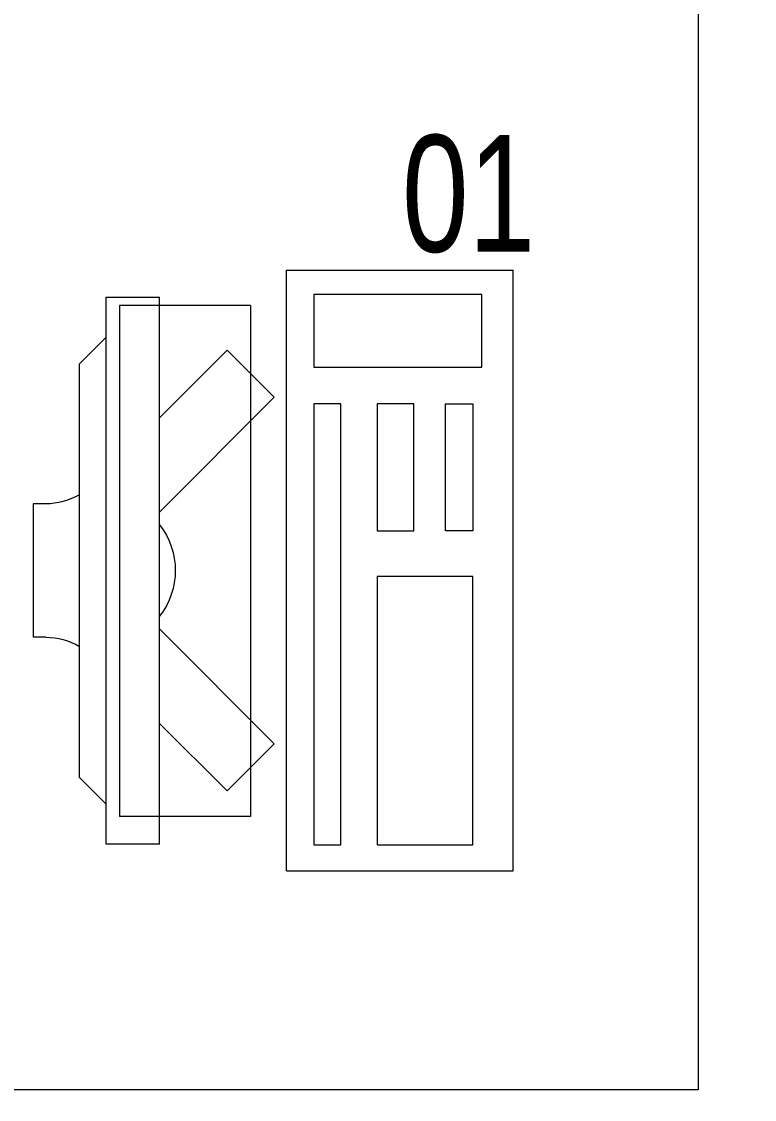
# Model space of a CAD drawing. Header units: inches. Extents: x -12418 to 242017, y -29325 to 19878.
# Drawn here: x 47620 to 48169, y -10697 to -9889 of the extents above; entities that cross this region are included whole.
import ezdxf

# ---------------------------------------------------------------- set-up
doc = ezdxf.new("R2010")
doc.units = ezdxf.units.IN
doc.header["$LTSCALE"] = 25
doc.header["$MEASUREMENT"] = 0
doc.linetypes.add('DASHDOT', pattern=[25.4, 12.7, -6.35, 0, -6.35])
doc.layers.get('0').update_dxf_attribs({"color": 8})
for name, color, linetype, lineweight in [('00-Ground Floor$0$72_EGR_BASE_TEXT', 252, 'Continuous', 5), ('00-Ground Floor$0$72_EGR_EQP_TAG', 142, 'Continuous', 5), ('00-Ground Floor$0$LOADING', 253, 'Continuous', 5), ('E-LITE-CLNG-CNDT', 6, 'DASHDOT', 35)]:
    doc.layers.add(name, color=color, linetype=linetype, lineweight=lineweight)
doc.styles.add('00-Ground Floor$0$SIMPLEX', font='SIMPLEX.shx', dxfattribs={"height": 150})
doc.styles.add('00-Ground Floor$0$X3G_ENTITY_257CFD', font='swisscl.ttf', dxfattribs={"height": 200})

# ---------------------------------------------------------------- blocks, each defined once
blk = doc.blocks.new('00-Ground Floor$0$GF21043-P')
at = {"color": 0}
for p, q in [((0.8, 0), (0.8, 0.75)), ((-0.8, 0), (0.8, 0))]:
    blk.add_line(p, q, dxfattribs=at)
blk = doc.blocks.new('00-Ground Floor$0$ITCWLS1-P')
at = {"layer": '00-Ground Floor$0$LOADING'}
for p, q in [((-0.17, 0.45), (-0.17, 0)), ((-0.17, 0.45), (0, 0.45)), ((0, 0.45), (0, 0)), ((-0.26509, 0.43, 0), (-0.30509, 0.43, 0)), ((-0.30509, 0.43, 0), (-0.30509, 0.02, 0)), ((-0.26509, 0.43, 0), (-0.26509, 0.02, 0)), ((-0.14957, 0.43047), (-0.12914, 0.43047)), ((-0.12914, 0.43047), (-0.12914, 0.40893)), ((-0.197, 0.40939), (-0.295, 0.40939)), ((-0.295, 0.02639), (-0.295, 0.40939)), ((-0.197, 0.02639), (-0.197, 0.40939)), ((-0.32509, 0.38, 0), (-0.30509, 0.4, 0)), ((-0.32509, 0.38, 0), (-0.32509, 0.07, 0)), ((-0.35032, 0.275), (-0.35961, 0.275)), ((-0.35961, 0.175), (-0.35961, 0.275)), ((-0.35032, 0.175), (-0.35961, 0.175)), ((-0.32509, 0.07, 0), (-0.30509, 0.05, 0)), ((-0.197, 0.02639), (-0.295, 0.02639)), ((-0.30509, 0.02, 0), (-0.26509, 0.02, 0)), ((-0.17, 0), (0, 0))]:
    blk.add_line(p, q, dxfattribs=at)
at = {"layer": '00-Ground Floor$0$LOADING', "extrusion": (2.48281e-10, 3.18408e-10, -1)}
for p, q in [((-0.26509, 0.33952), (-0.21443, 0.39019)), ((-0.17907, 0.35483), (-0.21443, 0.39019)), ((-0.26509, 0.26881), (-0.17907, 0.35483))]:
    blk.add_line(p, q, dxfattribs=at)
at = {"layer": '00-Ground Floor$0$LOADING', "extrusion": (2.48281e-10, -3.18408e-10, -1)}
for p, q in [((-0.26509, 0.18119), (-0.17907, 0.09517)), ((-0.26509, 0.11048), (-0.21443, 0.05981)), ((-0.17907, 0.09517), (-0.21443, 0.05981))]:
    blk.add_line(p, q, dxfattribs=at)
at = {"layer": '00-Ground Floor$0$LOADING'}
for points in [[(-0.12914, 0.40893), (-0.12914, 0.09996), (-0.14957, 0.09996), (-0.14957, 0.43047)], [(-0.14957, 0.09997), (-0.14957, 0.09997), (-0.14957, 0.09997), (-0.14957, 0.09997), (-0.14957, 0.09997), (-0.14957, 0.09997), (-0.14957, 0.09997), (-0.14957, 0.09997), (-0.14957, 0.09997)], [(-0.14957, 0.09997), (-0.14957, 0.09997), (-0.14957, 0.09997), (-0.14957, 0.09997), (-0.14957, 0.09997), (-0.14957, 0.09997), (-0.14957, 0.09997), (-0.14957, 0.09997), (-0.14957, 0.09997), (-0.14957, 0.09997), (-0.14957, 0.09997), (-0.14957, 0.09997), (-0.14957, 0.09997), (-0.14957, 0.09997), (-0.14957, 0.09997), (-0.14957, 0.09997), (-0.14957, 0.09997), (-0.14957, 0.09997)], [(-0.14957, 0.09996), (-0.14957, 0.09996), (-0.14957, 0.09996), (-0.14957, 0.09996), (-0.14957, 0.09996), (-0.14957, 0.09996), (-0.14957, 0.09996), (-0.14957, 0.09996), (-0.14957, 0.09996), (-0.14957, 0.09996)], [(-0.14957, 0.09996), (-0.14957, 0.09996), (-0.14957, 0.09996), (-0.14957, 0.09996), (-0.14957, 0.09996), (-0.14957, 0.09996), (-0.14957, 0.09996)], [(-0.14957, 0.09997), (-0.14957, 0.09997), (-0.14957, 0.09997), (-0.14957, 0.09997), (-0.14957, 0.09997), (-0.14957, 0.09997), (-0.14957, 0.09997), (-0.14957, 0.09997), (-0.14957, 0.09997), (-0.14957, 0.09997)], [(-0.14957, 0.09997), (-0.14957, 0.09997), (-0.14957, 0.09997), (-0.14957, 0.09997), (-0.14957, 0.09997), (-0.14957, 0.09997), (-0.14957, 0.09997), (-0.14957, 0.09997), (-0.14957, 0.09997), (-0.14957, 0.09997), (-0.14957, 0.09997), (-0.14957, 0.09997), (-0.14957, 0.09997), (-0.14957, 0.09997), (-0.14957, 0.09997)], [(-0.14957, 0.09997), (-0.14957, 0.09997), (-0.14957, 0.09997), (-0.14957, 0.09997), (-0.14957, 0.09997), (-0.14957, 0.09997), (-0.14957, 0.09997), (-0.14957, 0.09997), (-0.14957, 0.09997), (-0.14957, 0.09997)], [(-0.14957, 0.09997), (-0.14957, 0.09997), (-0.14957, 0.09997), (-0.14957, 0.09997), (-0.14957, 0.09997), (-0.14957, 0.09997), (-0.14957, 0.09997), (-0.14957, 0.09997), (-0.14957, 0.09997), (-0.14957, 0.09997)], [(-0.14957, 0.09996), (-0.14957, 0.09996), (-0.14957, 0.09996), (-0.14957, 0.09996), (-0.14957, 0.09996), (-0.14957, 0.09996), (-0.14957, 0.09996), (-0.14957, 0.09996), (-0.14957, 0.09996), (-0.14957, 0.09996), (-0.14957, 0.09996), (-0.14957, 0.09996), (-0.14957, 0.09996), (-0.14957, 0.09996), (-0.14957, 0.09996), (-0.14957, 0.09996), (-0.14957, 0.09996), (-0.14957, 0.09996), (-0.14957, 0.09997), (-0.14957, 0.09997), (-0.14957, 0.09997), (-0.14957, 0.09997), (-0.14957, 0.09997), (-0.14957, 0.09997), (-0.14957, 0.09997), (-0.14957, 0.09997), (-0.14957, 0.09997), (-0.14957, 0.09997), (-0.14957, 0.09997), (-0.14957, 0.09997), (-0.14957, 0.09997), (-0.14957, 0.09997), (-0.14956, 0.09997), (-0.14956, 0.09997), (-0.14956, 0.09997), (-0.14956, 0.09996), (-0.14956, 0.09996), (-0.14956, 0.09996), (-0.14956, 0.09996), (-0.14956, 0.09996), (-0.14956, 0.09996), (-0.14956, 0.09996), (-0.14956, 0.09996), (-0.14956, 0.09996), (-0.14956, 0.09996), (-0.14956, 0.09996), (-0.14956, 0.09996), (-0.14956, 0.09996), (-0.14957, 0.09996), (-0.14957, 0.09996), (-0.14957, 0.09996), (-0.14957, 0.09996), (-0.14957, 0.09996), (-0.14957, 0.09996)], [(-0.14957, 0.09996), (-0.14957, 0.09996), (-0.14957, 0.09996), (-0.14957, 0.09996), (-0.14957, 0.09996), (-0.14957, 0.09996), (-0.14957, 0.09996), (-0.14957, 0.09996), (-0.14957, 0.09996), (-0.14957, 0.09996), (-0.14957, 0.09997), (-0.14957, 0.09997), (-0.14957, 0.09997), (-0.14957, 0.09996), (-0.14957, 0.09996), (-0.14957, 0.09996), (-0.14957, 0.09996), (-0.14957, 0.09996), (-0.14957, 0.09996), (-0.14957, 0.09997), (-0.14957, 0.09997), (-0.14957, 0.09997), (-0.14957, 0.09997), (-0.14957, 0.09997), (-0.14957, 0.09997), (-0.14957, 0.09997), (-0.14957, 0.09997), (-0.14957, 0.09997), (-0.14957, 0.09997), (-0.14957, 0.09997), (-0.14957, 0.09997), (-0.14957, 0.09997), (-0.14957, 0.09997), (-0.14957, 0.09997), (-0.14957, 0.09997), (-0.14957, 0.09997), (-0.14957, 0.09997), (-0.14957, 0.09997), (-0.14957, 0.09997), (-0.14957, 0.09997), (-0.14957, 0.09997), (-0.14957, 0.09997), (-0.14957, 0.09997), (-0.14957, 0.09997), (-0.14957, 0.09997), (-0.14957, 0.09997), (-0.14957, 0.09997), (-0.14957, 0.09997), (-0.14957, 0.09997), (-0.14957, 0.09997), (-0.14957, 0.09997), (-0.14957, 0.09997), (-0.14957, 0.09997), (-0.14957, 0.09997), (-0.14957, 0.09997), (-0.14957, 0.09997), (-0.14957, 0.09997), (-0.14957, 0.09997), (-0.14957, 0.09997), (-0.14957, 0.09997), (-0.14957, 0.09997), (-0.14957, 0.09997), (-0.14957, 0.09997), (-0.14957, 0.09997), (-0.14957, 0.09997), (-0.14957, 0.09997), (-0.14957, 0.09997), (-0.14957, 0.09997), (-0.14957, 0.09997), (-0.14957, 0.09997), (-0.14957, 0.09997), (-0.14957, 0.09997), (-0.14957, 0.09997), (-0.14957, 0.09997), (-0.14957, 0.09997), (-0.14957, 0.09997), (-0.14957, 0.09997), (-0.14957, 0.09997), (-0.14957, 0.09997), (-0.14957, 0.09997), (-0.14956, 0.09997), (-0.14957, 0.09997), (-0.14957, 0.09997), (-0.14957, 0.09997), (-0.14957, 0.09997), (-0.14956, 0.09997), (-0.14957, 0.09997), (-0.14957, 0.09997), (-0.14957, 0.09997), (-0.14957, 0.09997), (-0.14957, 0.09997), (-0.14957, 0.09997), (-0.14957, 0.09997), (-0.14957, 0.09997), (-0.14957, 0.09997), (-0.14957, 0.09997), (-0.14956, 0.09997), (-0.14957, 0.09996), (-0.14957, 0.09996), (-0.14957, 0.09996), (-0.14956, 0.09996), (-0.14957, 0.09996), (-0.14957, 0.09996), (-0.14957, 0.09996), (-0.14957, 0.09996), (-0.14957, 0.09996), (-0.14957, 0.09996), (-0.14957, 0.09996), (-0.14957, 0.09996), (-0.14957, 0.09996), (-0.14957, 0.09996)], [(-0.14957, 0.09996), (-0.14957, 0.09996), (-0.14957, 0.09996), (-0.14957, 0.09996), (-0.14957, 0.09996), (-0.14957, 0.09996), (-0.14957, 0.09996), (-0.14957, 0.09996)], [(-0.14957, 0.09996), (-0.14957, 0.09996), (-0.14957, 0.09996), (-0.14957, 0.09996), (-0.14957, 0.09996), (-0.14957, 0.09996), (-0.14957, 0.09996), (-0.14957, 0.09996), (-0.14957, 0.09996), (-0.14957, 0.09996), (-0.14957, 0.09996), (-0.14957, 0.09996), (-0.14957, 0.09996), (-0.14957, 0.09996), (-0.14957, 0.09996), (-0.14957, 0.09996), (-0.14957, 0.09996), (-0.14957, 0.09996), (-0.14957, 0.09996), (-0.14957, 0.09996), (-0.14957, 0.09996), (-0.14957, 0.09996), (-0.14957, 0.09996), (-0.14957, 0.09996), (-0.14957, 0.09996), (-0.14957, 0.09996), (-0.14957, 0.09996), (-0.14957, 0.09996), (-0.14957, 0.09996), (-0.14957, 0.09996), (-0.14957, 0.09996), (-0.14957, 0.09996), (-0.14957, 0.09996), (-0.14957, 0.09996), (-0.14957, 0.09996), (-0.14957, 0.09996), (-0.14957, 0.09996), (-0.14957, 0.09996), (-0.14957, 0.09996), (-0.14957, 0.09996), (-0.14957, 0.09996), (-0.14957, 0.09996), (-0.14957, 0.09996), (-0.14957, 0.09996), (-0.14957, 0.09996), (-0.14957, 0.09996), (-0.14957, 0.09996), (-0.14957, 0.09996), (-0.14956, 0.09996), (-0.14956, 0.09996), (-0.14956, 0.09996), (-0.14956, 0.09996), (-0.14957, 0.09996), (-0.14957, 0.09996), (-0.14957, 0.09996), (-0.14957, 0.09996), (-0.14957, 0.09996), (-0.14957, 0.09996), (-0.14956, 0.09996), (-0.14957, 0.09996), (-0.14957, 0.09996), (-0.14957, 0.09996), (-0.14957, 0.09996), (-0.14957, 0.09996), (-0.14957, 0.09996), (-0.14957, 0.09996), (-0.14957, 0.09996), (-0.14957, 0.09996), (-0.14957, 0.09996), (-0.14956, 0.09996), (-0.14956, 0.09996), (-0.14957, 0.09996), (-0.14957, 0.09996), (-0.14957, 0.09996), (-0.14957, 0.09996), (-0.14957, 0.09996), (-0.14957, 0.09996), (-0.14957, 0.09996), (-0.14957, 0.09996), (-0.14957, 0.09996), (-0.14957, 0.09996), (-0.14957, 0.09996), (-0.14957, 0.09996), (-0.14957, 0.09996), (-0.14957, 0.09996), (-0.14957, 0.09996), (-0.14957, 0.09996), (-0.14957, 0.09996), (-0.14957, 0.09996)], [(-0.14957, 0.09996), (-0.14957, 0.09996), (-0.14957, 0.09996), (-0.14957, 0.09996), (-0.14957, 0.09996), (-0.14957, 0.09996), (-0.14957, 0.09996), (-0.14957, 0.09996), (-0.14957, 0.09996), (-0.14957, 0.09996), (-0.14957, 0.09996), (-0.14957, 0.09996)], [(-0.14957, 0.09996), (-0.14957, 0.09996), (-0.14956, 0.09996), (-0.14956, 0.09996), (-0.14956, 0.09996), (-0.14956, 0.09996), (-0.14957, 0.09996)], [(-0.14957, 0.09996), (-0.14957, 0.09996), (-0.14957, 0.09996), (-0.14957, 0.09996), (-0.14957, 0.09996), (-0.14957, 0.09996), (-0.14957, 0.09996), (-0.14957, 0.09996), (-0.14957, 0.09996), (-0.14956, 0.09996), (-0.14956, 0.09996), (-0.14956, 0.09996), (-0.14956, 0.09996), (-0.14956, 0.09996), (-0.14956, 0.09996), (-0.14956, 0.09996), (-0.14957, 0.09996)]]:
    blk.add_lwpolyline(points, dxfattribs=at)
for points in [[(-0.1019, 0.43047), (-0.03039, 0.43047), (-0.03039, 0.22944), (-0.1019, 0.22944)], [(-0.1019, 0.19536), (-0.07466, 0.19536), (-0.07466, 0.09996), (-0.1019, 0.09996)], [(-0.03039, 0.19536), (-0.05082, 0.19536), (-0.05082, 0.09996), (-0.03039, 0.09996)], [(-0.14956, 0.09996), (-0.14956, 0.09996), (-0.14956, 0.09996), (-0.14956, 0.09996), (-0.14956, 0.09996), (-0.14956, 0.09996), (-0.14956, 0.09996), (-0.14956, 0.09996), (-0.14957, 0.09996), (-0.14957, 0.09996), (-0.14957, 0.09996), (-0.14957, 0.09996), (-0.14957, 0.09996), (-0.14957, 0.09996), (-0.14957, 0.09996), (-0.14957, 0.09996), (-0.14957, 0.09996), (-0.14957, 0.09996), (-0.14957, 0.09996), (-0.14957, 0.09996), (-0.14957, 0.09996), (-0.14957, 0.09996), (-0.14957, 0.09996), (-0.14957, 0.09996), (-0.14957, 0.09996), (-0.14957, 0.09996), (-0.14957, 0.09996), (-0.14957, 0.09996), (-0.14957, 0.09996), (-0.14957, 0.09996), (-0.14957, 0.09996), (-0.14957, 0.09996), (-0.14957, 0.09996), (-0.14957, 0.09996), (-0.14957, 0.09996), (-0.14957, 0.09996), (-0.14957, 0.09996), (-0.14957, 0.09996), (-0.14957, 0.09996), (-0.14957, 0.09996), (-0.14957, 0.09996), (-0.14957, 0.09996), (-0.14957, 0.09996), (-0.14957, 0.09996), (-0.14957, 0.09996), (-0.14957, 0.09996), (-0.14957, 0.09996), (-0.14957, 0.09996), (-0.14957, 0.09996), (-0.14957, 0.09996), (-0.14957, 0.09996), (-0.14957, 0.09996), (-0.14957, 0.09996), (-0.14957, 0.09996), (-0.14957, 0.09996), (-0.14957, 0.09996), (-0.14957, 0.09996), (-0.14956, 0.09996), (-0.14956, 0.09996), (-0.14956, 0.09996), (-0.14956, 0.09996), (-0.14956, 0.09996), (-0.14956, 0.09996), (-0.14956, 0.09996), (-0.14956, 0.09996), (-0.14956, 0.09996), (-0.14956, 0.09996), (-0.14956, 0.09996), (-0.14956, 0.09996), (-0.14956, 0.09996), (-0.14956, 0.09996), (-0.14956, 0.09996), (-0.14956, 0.09996), (-0.14956, 0.09996), (-0.14956, 0.09996), (-0.14956, 0.09996), (-0.14956, 0.09996), (-0.14956, 0.09996), (-0.14956, 0.09996), (-0.14956, 0.09996), (-0.14956, 0.09996), (-0.14956, 0.09996), (-0.14956, 0.09996), (-0.14956, 0.09996), (-0.14956, 0.09996), (-0.14956, 0.09996), (-0.14956, 0.09996), (-0.14956, 0.09996), (-0.14956, 0.09996), (-0.14957, 0.09996), (-0.14957, 0.09996), (-0.14957, 0.09996), (-0.14957, 0.09996), (-0.14957, 0.09996), (-0.14957, 0.09996), (-0.14957, 0.09996), (-0.14957, 0.09996), (-0.14957, 0.09996), (-0.14957, 0.09996), (-0.14957, 0.09996), (-0.14957, 0.09996), (-0.14957, 0.09996), (-0.14957, 0.09996), (-0.14957, 0.09996), (-0.14957, 0.09996), (-0.14957, 0.09996), (-0.14957, 0.09996), (-0.14957, 0.09996), (-0.14957, 0.09996), (-0.14957, 0.09996), (-0.14957, 0.09996), (-0.14957, 0.09996), (-0.14957, 0.09996), (-0.14957, 0.09996), (-0.14957, 0.09996), (-0.14957, 0.09996), (-0.14957, 0.09996), (-0.14957, 0.09996), (-0.14957, 0.09996), (-0.14957, 0.09996), (-0.14957, 0.09996), (-0.14957, 0.09996), (-0.14957, 0.09996), (-0.14957, 0.09996), (-0.14957, 0.09996), (-0.14957, 0.09996), (-0.14957, 0.09996), (-0.14957, 0.09996), (-0.14957, 0.09996), (-0.14957, 0.09996), (-0.14957, 0.09996), (-0.14957, 0.09996), (-0.14957, 0.09996), (-0.14957, 0.09996), (-0.14957, 0.09996), (-0.14957, 0.09996), (-0.14957, 0.09996), (-0.14957, 0.09996), (-0.14957, 0.09996), (-0.14957, 0.09996), (-0.14957, 0.09996), (-0.14957, 0.09996), (-0.14957, 0.09996), (-0.14957, 0.09996), (-0.14957, 0.09996), (-0.14957, 0.09996), (-0.14957, 0.09996), (-0.14957, 0.09996), (-0.14957, 0.09996), (-0.14957, 0.09996), (-0.14957, 0.09996), (-0.14957, 0.09996), (-0.14957, 0.09996), (-0.14957, 0.09996), (-0.14956, 0.09996), (-0.14956, 0.09996), (-0.14956, 0.09996), (-0.14956, 0.09996), (-0.14956, 0.09996), (-0.14956, 0.09996), (-0.14956, 0.09996), (-0.14956, 0.09996), (-0.14956, 0.09996), (-0.14956, 0.09996), (-0.14956, 0.09996), (-0.14956, 0.09996), (-0.14956, 0.09996), (-0.14956, 0.09996), (-0.14956, 0.09996), (-0.14956, 0.09996), (-0.14956, 0.09996), (-0.14956, 0.09996), (-0.14956, 0.09996), (-0.14956, 0.09996), (-0.14956, 0.09996), (-0.14956, 0.09996), (-0.14956, 0.09996), (-0.14956, 0.09996), (-0.14956, 0.09996), (-0.14956, 0.09996), (-0.14956, 0.09996), (-0.14956, 0.09996), (-0.14956, 0.09996), (-0.14956, 0.09996), (-0.14956, 0.09996), (-0.14956, 0.09996), (-0.14956, 0.09996), (-0.14956, 0.09996), (-0.14956, 0.09996), (-0.14956, 0.09996), (-0.14956, 0.09996), (-0.14956, 0.09996), (-0.14956, 0.09996), (-0.14956, 0.09996), (-0.14956, 0.09996), (-0.14956, 0.09996), (-0.14956, 0.09996), (-0.14956, 0.09996), (-0.14956, 0.09996), (-0.14956, 0.09996), (-0.14956, 0.09996), (-0.14957, 0.09996), (-0.14957, 0.09996), (-0.14957, 0.09996), (-0.14957, 0.09996), (-0.14957, 0.09996), (-0.14957, 0.09996), (-0.14957, 0.09996), (-0.14957, 0.09996), (-0.14957, 0.09996), (-0.14957, 0.09996), (-0.14957, 0.09996), (-0.14957, 0.09996), (-0.14957, 0.09996), (-0.14957, 0.09996), (-0.14957, 0.09996), (-0.14957, 0.09996), (-0.14957, 0.09996), (-0.14957, 0.09996), (-0.14957, 0.09996), (-0.14957, 0.09996), (-0.14957, 0.09996), (-0.14957, 0.09996), (-0.14957, 0.09996), (-0.14957, 0.09996), (-0.14957, 0.09996), (-0.14957, 0.09996), (-0.14957, 0.09996), (-0.14957, 0.09996), (-0.14957, 0.09996), (-0.14957, 0.09996), (-0.14957, 0.09996), (-0.14957, 0.09996), (-0.14957, 0.09996), (-0.14957, 0.09996), (-0.14956, 0.09996), (-0.14956, 0.09996), (-0.14956, 0.09996), (-0.14956, 0.09996), (-0.14956, 0.09996), (-0.14956, 0.09996), (-0.14956, 0.09996), (-0.14956, 0.09996), (-0.14956, 0.09996), (-0.14956, 0.09996), (-0.14956, 0.09996), (-0.14956, 0.09996), (-0.14956, 0.09996), (-0.14956, 0.09996), (-0.14956, 0.09996), (-0.14956, 0.09996), (-0.14956, 0.09996), (-0.14956, 0.09996), (-0.14956, 0.09996), (-0.14956, 0.09996), (-0.14956, 0.09996), (-0.14956, 0.09996), (-0.14956, 0.09996), (-0.14956, 0.09996), (-0.14956, 0.09996), (-0.14956, 0.09996), (-0.14956, 0.09996), (-0.14956, 0.09996), (-0.14956, 0.09996), (-0.14956, 0.09996), (-0.14956, 0.09996), (-0.14956, 0.09996), (-0.14956, 0.09996), (-0.14956, 0.09996), (-0.14956, 0.09996), (-0.14956, 0.09996), (-0.14956, 0.09996), (-0.14956, 0.09996), (-0.14956, 0.09996), (-0.14956, 0.09996), (-0.14956, 0.09996), (-0.14956, 0.09996)], [(-0.14957, 0.09996), (-0.14957, 0.09996), (-0.14957, 0.09996), (-0.14957, 0.09996), (-0.14957, 0.09996), (-0.14957, 0.09996), (-0.14957, 0.09996), (-0.14957, 0.09996), (-0.14957, 0.09996), (-0.14957, 0.09996), (-0.14957, 0.09996), (-0.14957, 0.09996), (-0.14957, 0.09996), (-0.14957, 0.09996), (-0.14957, 0.09996), (-0.14957, 0.09996), (-0.14957, 0.09996), (-0.14957, 0.09996), (-0.14957, 0.09996), (-0.14957, 0.09996), (-0.14957, 0.09996), (-0.14957, 0.09996), (-0.14957, 0.09996), (-0.14957, 0.09996), (-0.14957, 0.09996), (-0.14957, 0.09996), (-0.14957, 0.09996), (-0.14957, 0.09996), (-0.14957, 0.09996), (-0.14957, 0.09996), (-0.14957, 0.09996), (-0.14957, 0.09996), (-0.14957, 0.09996), (-0.14957, 0.09996), (-0.14957, 0.09996), (-0.14957, 0.09996), (-0.14957, 0.09996), (-0.14957, 0.09996), (-0.14957, 0.09996), (-0.14957, 0.09996), (-0.14957, 0.09996), (-0.14957, 0.09996), (-0.14957, 0.09996), (-0.14957, 0.09996), (-0.14957, 0.09996), (-0.14957, 0.09996), (-0.14957, 0.09996), (-0.14957, 0.09996), (-0.14957, 0.09996), (-0.14957, 0.09996), (-0.14957, 0.09996), (-0.14957, 0.09996), (-0.14957, 0.09996), (-0.14957, 0.09996), (-0.14957, 0.09996), (-0.14957, 0.09996), (-0.14957, 0.09996), (-0.14957, 0.09996), (-0.14957, 0.09996), (-0.14957, 0.09996), (-0.14957, 0.09996), (-0.14957, 0.09996), (-0.14957, 0.09996), (-0.14957, 0.09996), (-0.14957, 0.09996), (-0.14957, 0.09996), (-0.14957, 0.09996), (-0.14957, 0.09996), (-0.14957, 0.09996), (-0.14957, 0.09996), (-0.14957, 0.09996), (-0.14957, 0.09996), (-0.14957, 0.09996), (-0.14957, 0.09996), (-0.14957, 0.09996), (-0.14957, 0.09996), (-0.14957, 0.09996), (-0.14957, 0.09996), (-0.14957, 0.09996), (-0.14957, 0.09996), (-0.14957, 0.09996), (-0.14957, 0.09996), (-0.14957, 0.09996), (-0.14957, 0.09996), (-0.14957, 0.09996), (-0.14957, 0.09996), (-0.14957, 0.09996), (-0.14957, 0.09996), (-0.14957, 0.09996), (-0.14957, 0.09996), (-0.14957, 0.09996), (-0.14957, 0.09996), (-0.14957, 0.09996), (-0.14957, 0.09996), (-0.14957, 0.09996), (-0.14957, 0.09996), (-0.14957, 0.09996), (-0.14957, 0.09996), (-0.14957, 0.09996), (-0.14957, 0.09996), (-0.14957, 0.09996), (-0.14957, 0.09996), (-0.14957, 0.09996), (-0.14957, 0.09996), (-0.14957, 0.09996), (-0.14957, 0.09996), (-0.14957, 0.09996), (-0.14957, 0.09996), (-0.14957, 0.09996), (-0.14957, 0.09996), (-0.14957, 0.09996), (-0.14957, 0.09996), (-0.14957, 0.09996), (-0.14957, 0.09996), (-0.14957, 0.09996), (-0.14957, 0.09996), (-0.14957, 0.09996), (-0.14957, 0.09996), (-0.14957, 0.09996), (-0.14957, 0.09996), (-0.14957, 0.09996), (-0.14957, 0.09996), (-0.14957, 0.09996), (-0.14957, 0.09996), (-0.14957, 0.09996), (-0.14957, 0.09996), (-0.14957, 0.09996), (-0.14957, 0.09996), (-0.14957, 0.09996), (-0.14957, 0.09996), (-0.14957, 0.09996), (-0.14957, 0.09996), (-0.14957, 0.09996), (-0.14957, 0.09996), (-0.14957, 0.09996), (-0.14957, 0.09996), (-0.14957, 0.09996), (-0.14957, 0.09996), (-0.14957, 0.09996), (-0.14957, 0.09996), (-0.14957, 0.09996), (-0.14957, 0.09996), (-0.14957, 0.09996), (-0.14957, 0.09996), (-0.14957, 0.09996), (-0.14957, 0.09996), (-0.14957, 0.09996), (-0.14957, 0.09996), (-0.14957, 0.09996), (-0.14957, 0.09996), (-0.14957, 0.09996), (-0.14957, 0.09996), (-0.14957, 0.09996), (-0.14957, 0.09996), (-0.14957, 0.09996), (-0.14957, 0.09996), (-0.14957, 0.09996), (-0.14957, 0.09996), (-0.14957, 0.09996), (-0.14957, 0.09996), (-0.14957, 0.09996), (-0.14957, 0.09996), (-0.14957, 0.09996), (-0.14957, 0.09996), (-0.14957, 0.09996), (-0.14957, 0.09996), (-0.14957, 0.09996), (-0.14957, 0.09996), (-0.14957, 0.09996), (-0.14957, 0.09996), (-0.14957, 0.09996), (-0.14957, 0.09996), (-0.14957, 0.09996), (-0.14957, 0.09996), (-0.14957, 0.09996), (-0.14957, 0.09996), (-0.14957, 0.09996), (-0.14957, 0.09996), (-0.14957, 0.09996), (-0.14957, 0.09996), (-0.14957, 0.09996), (-0.14957, 0.09996), (-0.14957, 0.09996), (-0.14957, 0.09996), (-0.14957, 0.09996), (-0.14957, 0.09996), (-0.14957, 0.09996), (-0.14957, 0.09996), (-0.14957, 0.09996), (-0.14957, 0.09996), (-0.14957, 0.09996), (-0.14957, 0.09996), (-0.14957, 0.09996), (-0.14957, 0.09996), (-0.14957, 0.09996), (-0.14957, 0.09996), (-0.14957, 0.09996), (-0.14957, 0.09996), (-0.14957, 0.09996), (-0.14957, 0.09996), (-0.14957, 0.09996), (-0.14957, 0.09996), (-0.14957, 0.09996), (-0.14957, 0.09996), (-0.14957, 0.09996), (-0.14957, 0.09996), (-0.14957, 0.09996), (-0.14957, 0.09996), (-0.14957, 0.09996), (-0.14957, 0.09996), (-0.14957, 0.09996), (-0.14957, 0.09996), (-0.14957, 0.09996), (-0.14957, 0.09996)], [(-0.14957, 0.09996), (-0.14957, 0.09996), (-0.14957, 0.09996), (-0.14957, 0.09996), (-0.14957, 0.09996), (-0.14957, 0.09996), (-0.14957, 0.09996), (-0.14957, 0.09996), (-0.14957, 0.09996), (-0.14957, 0.09996), (-0.14957, 0.09996), (-0.14957, 0.09996), (-0.14957, 0.09996), (-0.14957, 0.09996), (-0.14957, 0.09996), (-0.14957, 0.09996), (-0.14957, 0.09996), (-0.14957, 0.09996), (-0.14957, 0.09996), (-0.14957, 0.09996), (-0.14957, 0.09996), (-0.14957, 0.09996), (-0.14957, 0.09996), (-0.14957, 0.09996), (-0.14957, 0.09996), (-0.14957, 0.09996), (-0.14957, 0.09996), (-0.14957, 0.09996), (-0.14957, 0.09996), (-0.14957, 0.09996), (-0.14957, 0.09996), (-0.14957, 0.09996), (-0.14957, 0.09996), (-0.14957, 0.09996), (-0.14957, 0.09996), (-0.14957, 0.09996), (-0.14957, 0.09996), (-0.14957, 0.09996), (-0.14957, 0.09996), (-0.14957, 0.09996), (-0.14957, 0.09996), (-0.14957, 0.09996), (-0.14957, 0.09996), (-0.14957, 0.09996), (-0.14957, 0.09996), (-0.14957, 0.09996), (-0.14957, 0.09996), (-0.14957, 0.09996), (-0.14957, 0.09996), (-0.14957, 0.09996), (-0.14957, 0.09996), (-0.14957, 0.09996), (-0.14957, 0.09996), (-0.14957, 0.09996), (-0.14957, 0.09996), (-0.14957, 0.09996), (-0.14957, 0.09996), (-0.14957, 0.09996), (-0.14957, 0.09996), (-0.14957, 0.09996), (-0.14957, 0.09996), (-0.14957, 0.09996), (-0.14957, 0.09996), (-0.14957, 0.09996), (-0.14957, 0.09996), (-0.14957, 0.09996), (-0.14957, 0.09996), (-0.14957, 0.09996), (-0.14957, 0.09996), (-0.14957, 0.09996), (-0.14957, 0.09996), (-0.14957, 0.09996), (-0.14957, 0.09996), (-0.14957, 0.09996), (-0.14957, 0.09996), (-0.14957, 0.09996), (-0.14957, 0.09996), (-0.14957, 0.09996), (-0.14957, 0.09996), (-0.14957, 0.09996), (-0.14957, 0.09996), (-0.14957, 0.09996), (-0.14957, 0.09996), (-0.14957, 0.09996), (-0.14957, 0.09996), (-0.14957, 0.09996), (-0.14957, 0.09996), (-0.14957, 0.09996), (-0.14957, 0.09996), (-0.14957, 0.09996), (-0.14957, 0.09996), (-0.14957, 0.09996), (-0.14957, 0.09996), (-0.14957, 0.09996), (-0.14957, 0.09996), (-0.14957, 0.09996), (-0.14957, 0.09996), (-0.14957, 0.09996), (-0.14957, 0.09996), (-0.14957, 0.09996), (-0.14957, 0.09996), (-0.14957, 0.09996), (-0.14957, 0.09996), (-0.14957, 0.09996), (-0.14957, 0.09996), (-0.14957, 0.09996), (-0.14957, 0.09996), (-0.14957, 0.09996), (-0.14957, 0.09996), (-0.14957, 0.09996), (-0.14957, 0.09996), (-0.14957, 0.09996), (-0.14957, 0.09996), (-0.14957, 0.09996), (-0.14957, 0.09996), (-0.14957, 0.09996), (-0.14957, 0.09996), (-0.14957, 0.09996), (-0.14957, 0.09996), (-0.14957, 0.09996), (-0.14957, 0.09996), (-0.14957, 0.09996), (-0.14957, 0.09996), (-0.14957, 0.09996), (-0.14957, 0.09996), (-0.14957, 0.09996), (-0.14957, 0.09996), (-0.14957, 0.09996), (-0.14957, 0.09996), (-0.14957, 0.09996), (-0.14957, 0.09996), (-0.14957, 0.09996), (-0.14957, 0.09996), (-0.14957, 0.09996), (-0.14957, 0.09996), (-0.14957, 0.09996), (-0.14957, 0.09996), (-0.14957, 0.09996), (-0.14957, 0.09996), (-0.14957, 0.09996), (-0.14957, 0.09996), (-0.14957, 0.09996), (-0.14957, 0.09996), (-0.14957, 0.09996), (-0.14957, 0.09996), (-0.14957, 0.09996), (-0.14957, 0.09996), (-0.14957, 0.09996), (-0.14957, 0.09996), (-0.14957, 0.09996), (-0.14957, 0.09996), (-0.14957, 0.09996), (-0.14957, 0.09996), (-0.14957, 0.09996), (-0.14957, 0.09996), (-0.14957, 0.09996), (-0.14957, 0.09996), (-0.14957, 0.09996), (-0.14957, 0.09996), (-0.14957, 0.09996), (-0.14957, 0.09996), (-0.14957, 0.09996), (-0.14957, 0.09996), (-0.14957, 0.09996), (-0.14957, 0.09996), (-0.14957, 0.09996), (-0.14957, 0.09996), (-0.14957, 0.09996), (-0.14957, 0.09996), (-0.14957, 0.09996), (-0.14957, 0.09996), (-0.14957, 0.09996), (-0.14957, 0.09996), (-0.14957, 0.09996), (-0.14957, 0.09996), (-0.14957, 0.09996), (-0.14957, 0.09996), (-0.14957, 0.09996), (-0.14957, 0.09996), (-0.14957, 0.09996), (-0.14957, 0.09996), (-0.14957, 0.09996), (-0.14957, 0.09996), (-0.14957, 0.09996), (-0.14957, 0.09996), (-0.14957, 0.09996), (-0.14957, 0.09996), (-0.14957, 0.09996), (-0.14957, 0.09996), (-0.14957, 0.09996), (-0.14957, 0.09996), (-0.14957, 0.09996), (-0.14957, 0.09996), (-0.14957, 0.09996), (-0.14957, 0.09996), (-0.14957, 0.09996), (-0.14957, 0.09996), (-0.14957, 0.09996), (-0.14957, 0.09996), (-0.14957, 0.09996), (-0.14957, 0.09996), (-0.14957, 0.09996), (-0.14957, 0.09996), (-0.14957, 0.09996), (-0.14957, 0.09996), (-0.14957, 0.09996), (-0.14957, 0.09996), (-0.14957, 0.09996), (-0.14957, 0.09996), (-0.14957, 0.09996), (-0.14957, 0.09996), (-0.14957, 0.09996), (-0.14957, 0.09996), (-0.14957, 0.09996), (-0.14957, 0.09996), (-0.14957, 0.09996), (-0.14957, 0.09996), (-0.14957, 0.09996), (-0.14957, 0.09996)], [(-0.14957, 0.0727), (-0.02358, 0.0727), (-0.02358, 0.01818), (-0.14957, 0.01818)]]:
    blk.add_lwpolyline(points, close=True, dxfattribs=at)
for centre, radius, start, end in [((-0.35032, 0.325), 0.05, 270, 300.30934), ((-0.3089, 0.225), 0.05564, 321.94311, 38.05689), ((-0.35032, 0.125), 0.05, 59.69066, 90)]:
    blk.add_arc(centre, radius, start, end, dxfattribs=at)
blk = doc.blocks.new('00-Ground Floor')
at = {"layer": '00-Ground Floor$0$LOADING', "extrusion": (2.34731e-18, 2.24019e-05, 1), "xscale": -1000, "yscale": 1000, "zscale": 1000, "rotation": 90}
blk.add_blockref('00-Ground Floor$0$GF21043-P', (48127.26, -9889.79, -0.24), dxfattribs=at)
at = {"layer": '00-Ground Floor$0$LOADING', "extrusion": (8.01373e-06, -1.94019e-16, 1), "xscale": -1000.000000000007, "yscale": 1000.000000000008, "zscale": 1000.000000000007, "rotation": 179.9999999935353}
blk.add_blockref('00-Ground Floor$0$ITCWLS1-P', (47988.71, -10075.62, 0.37), dxfattribs=at)
at = {"layer": '00-Ground Floor$0$72_EGR_BASE_TEXT', "insert": (47173.61, -10711.72), "char_height": 150, "width": 3493.2205, "attachment_point": 2, "style": '00-Ground Floor$0$SIMPLEX'}
blk.add_mtext('PULMONARY CONSULTATION / EXAMINATION ROOM', dxfattribs=at)
at = {"layer": '00-Ground Floor$0$72_EGR_EQP_TAG', "insert": (47955.2, -9974.28, -0.01), "char_height": 87.473, "attachment_point": 2, "style": '00-Ground Floor$0$X3G_ENTITY_257CFD'}
blk.add_mtext('01', dxfattribs=at)

msp = doc.modelspace()

# ---------------------------------------------------------------- block references
at = {"layer": 'E-LITE-CLNG-CNDT'}
msp.add_blockref('00-Ground Floor', (0, 0), dxfattribs=at)

doc.saveas('drawing.dxf')
